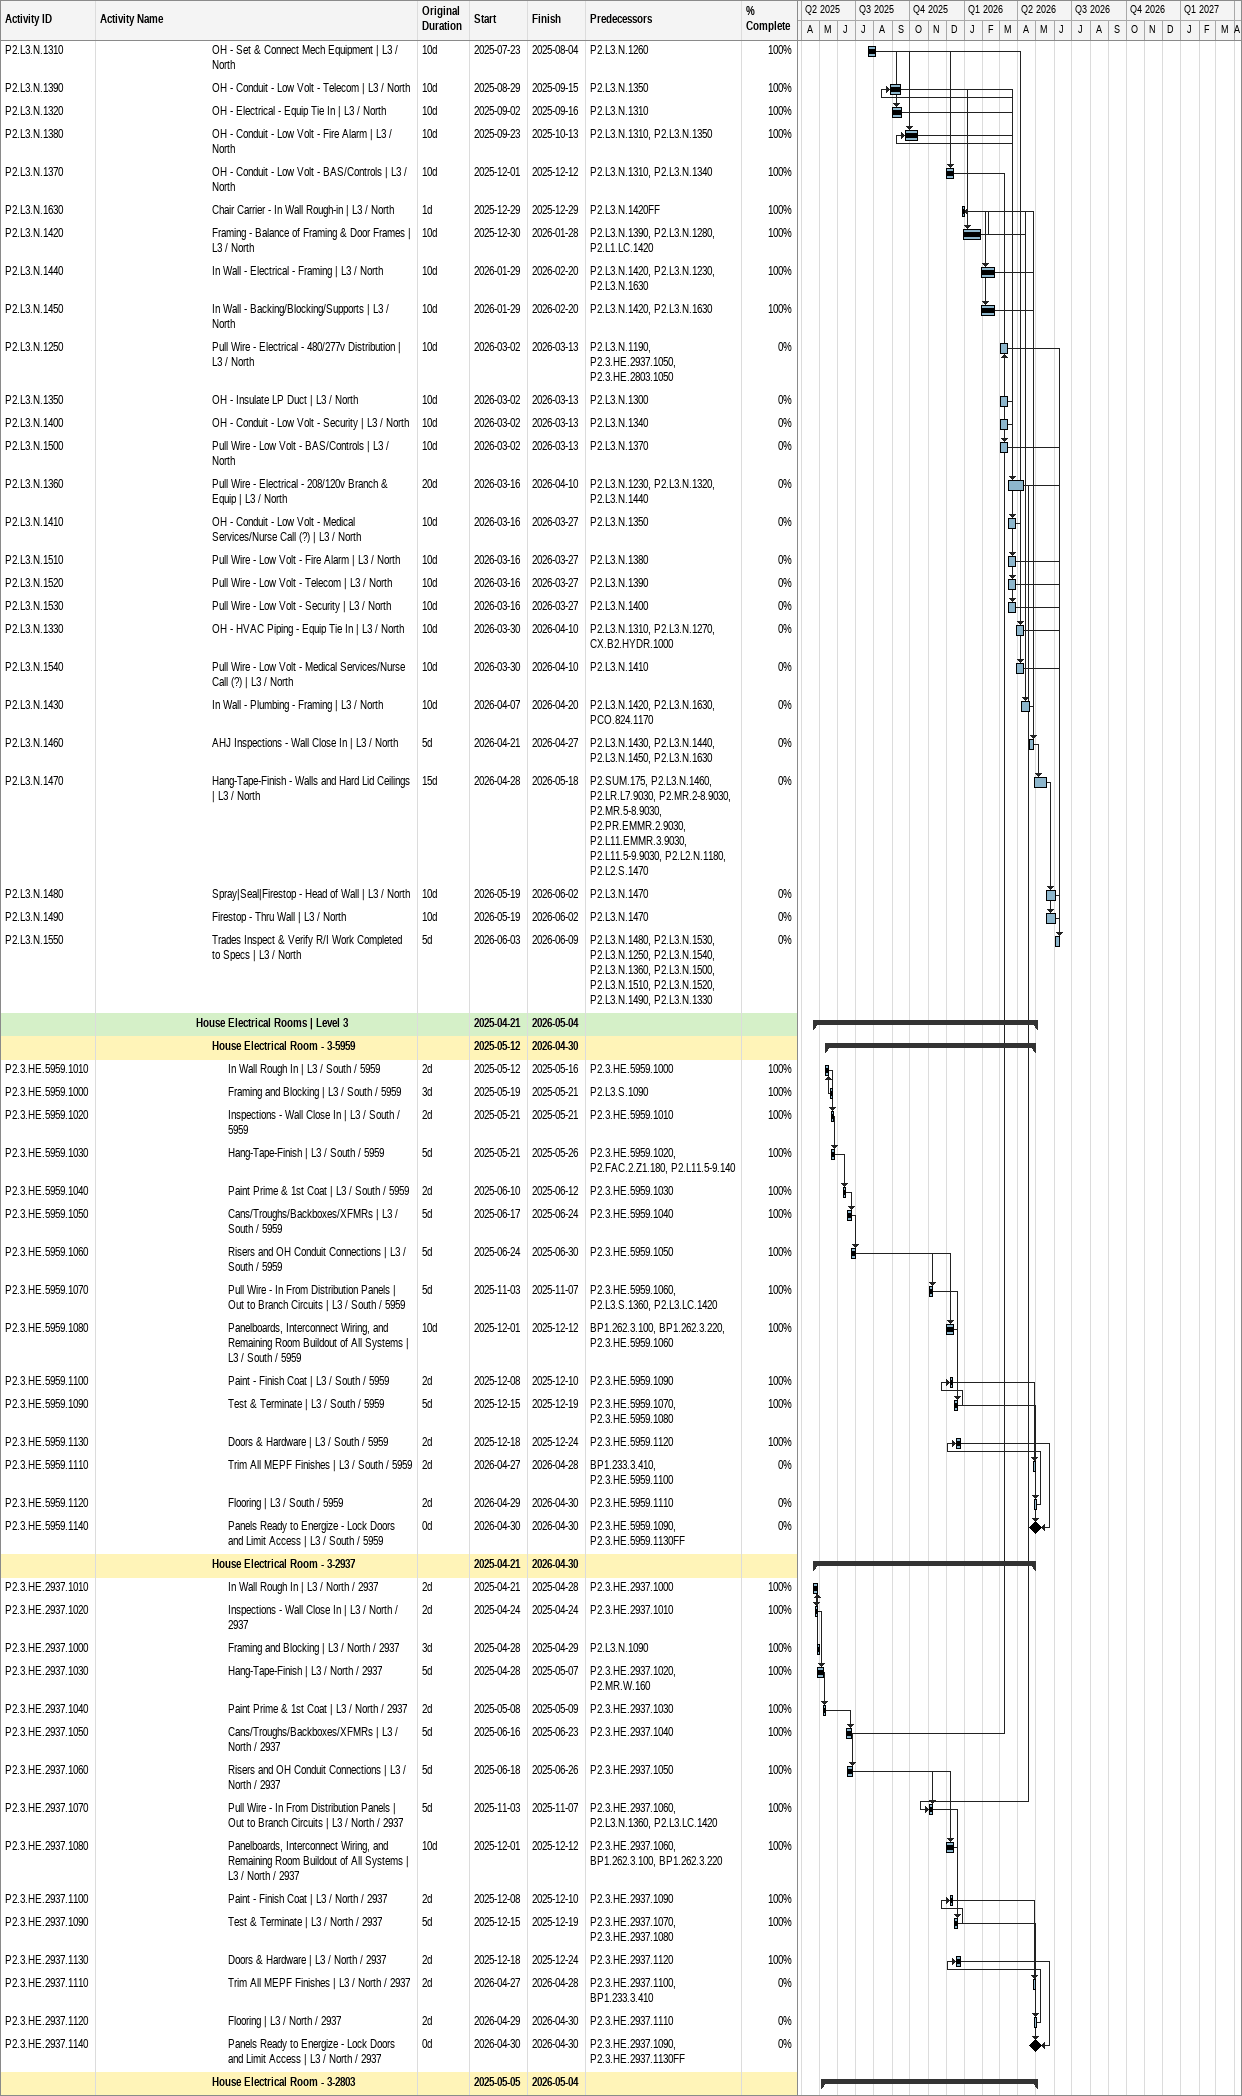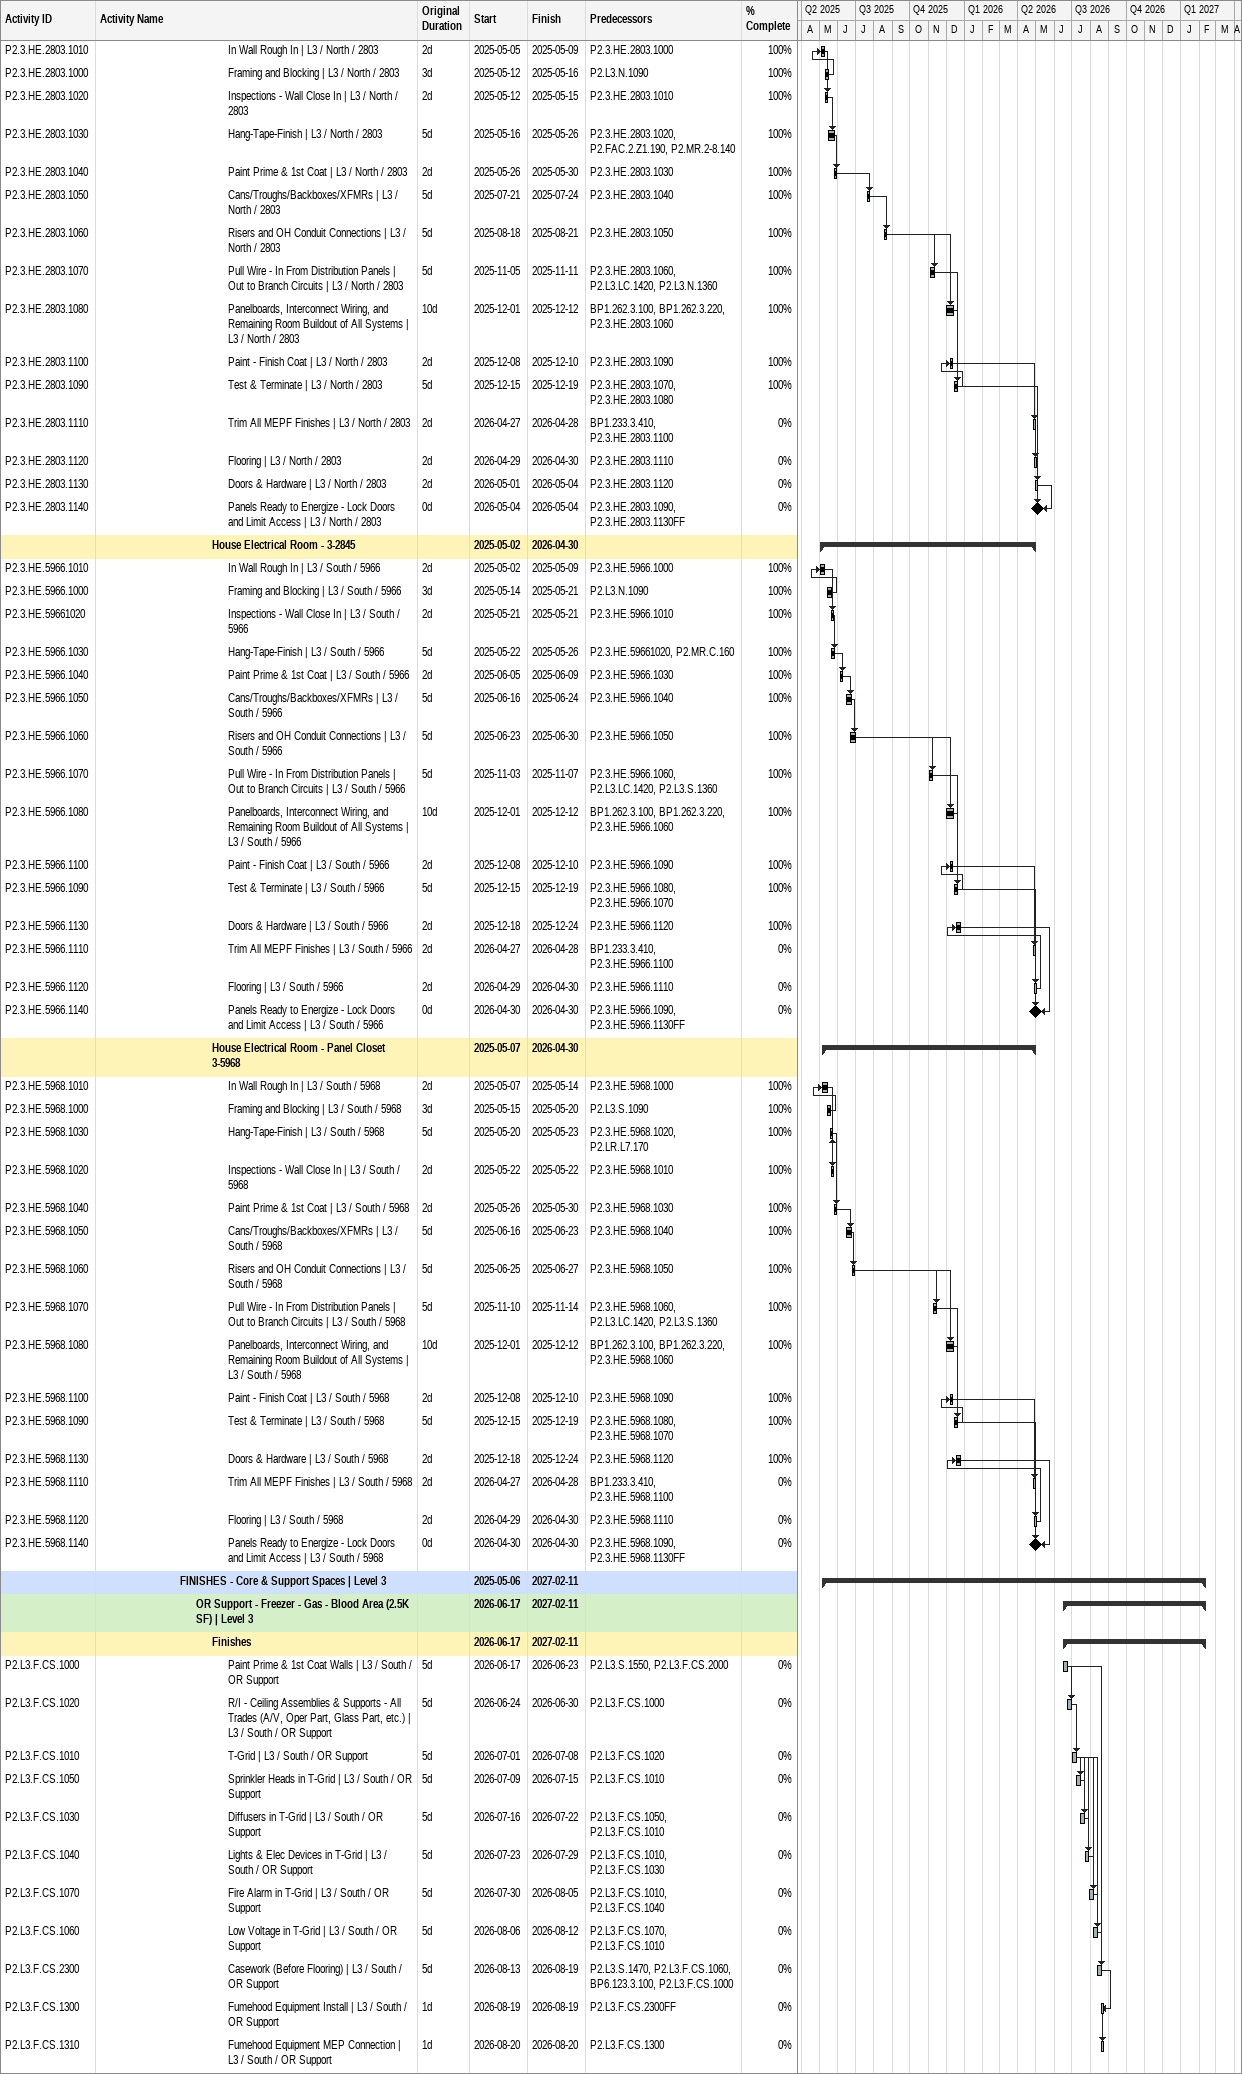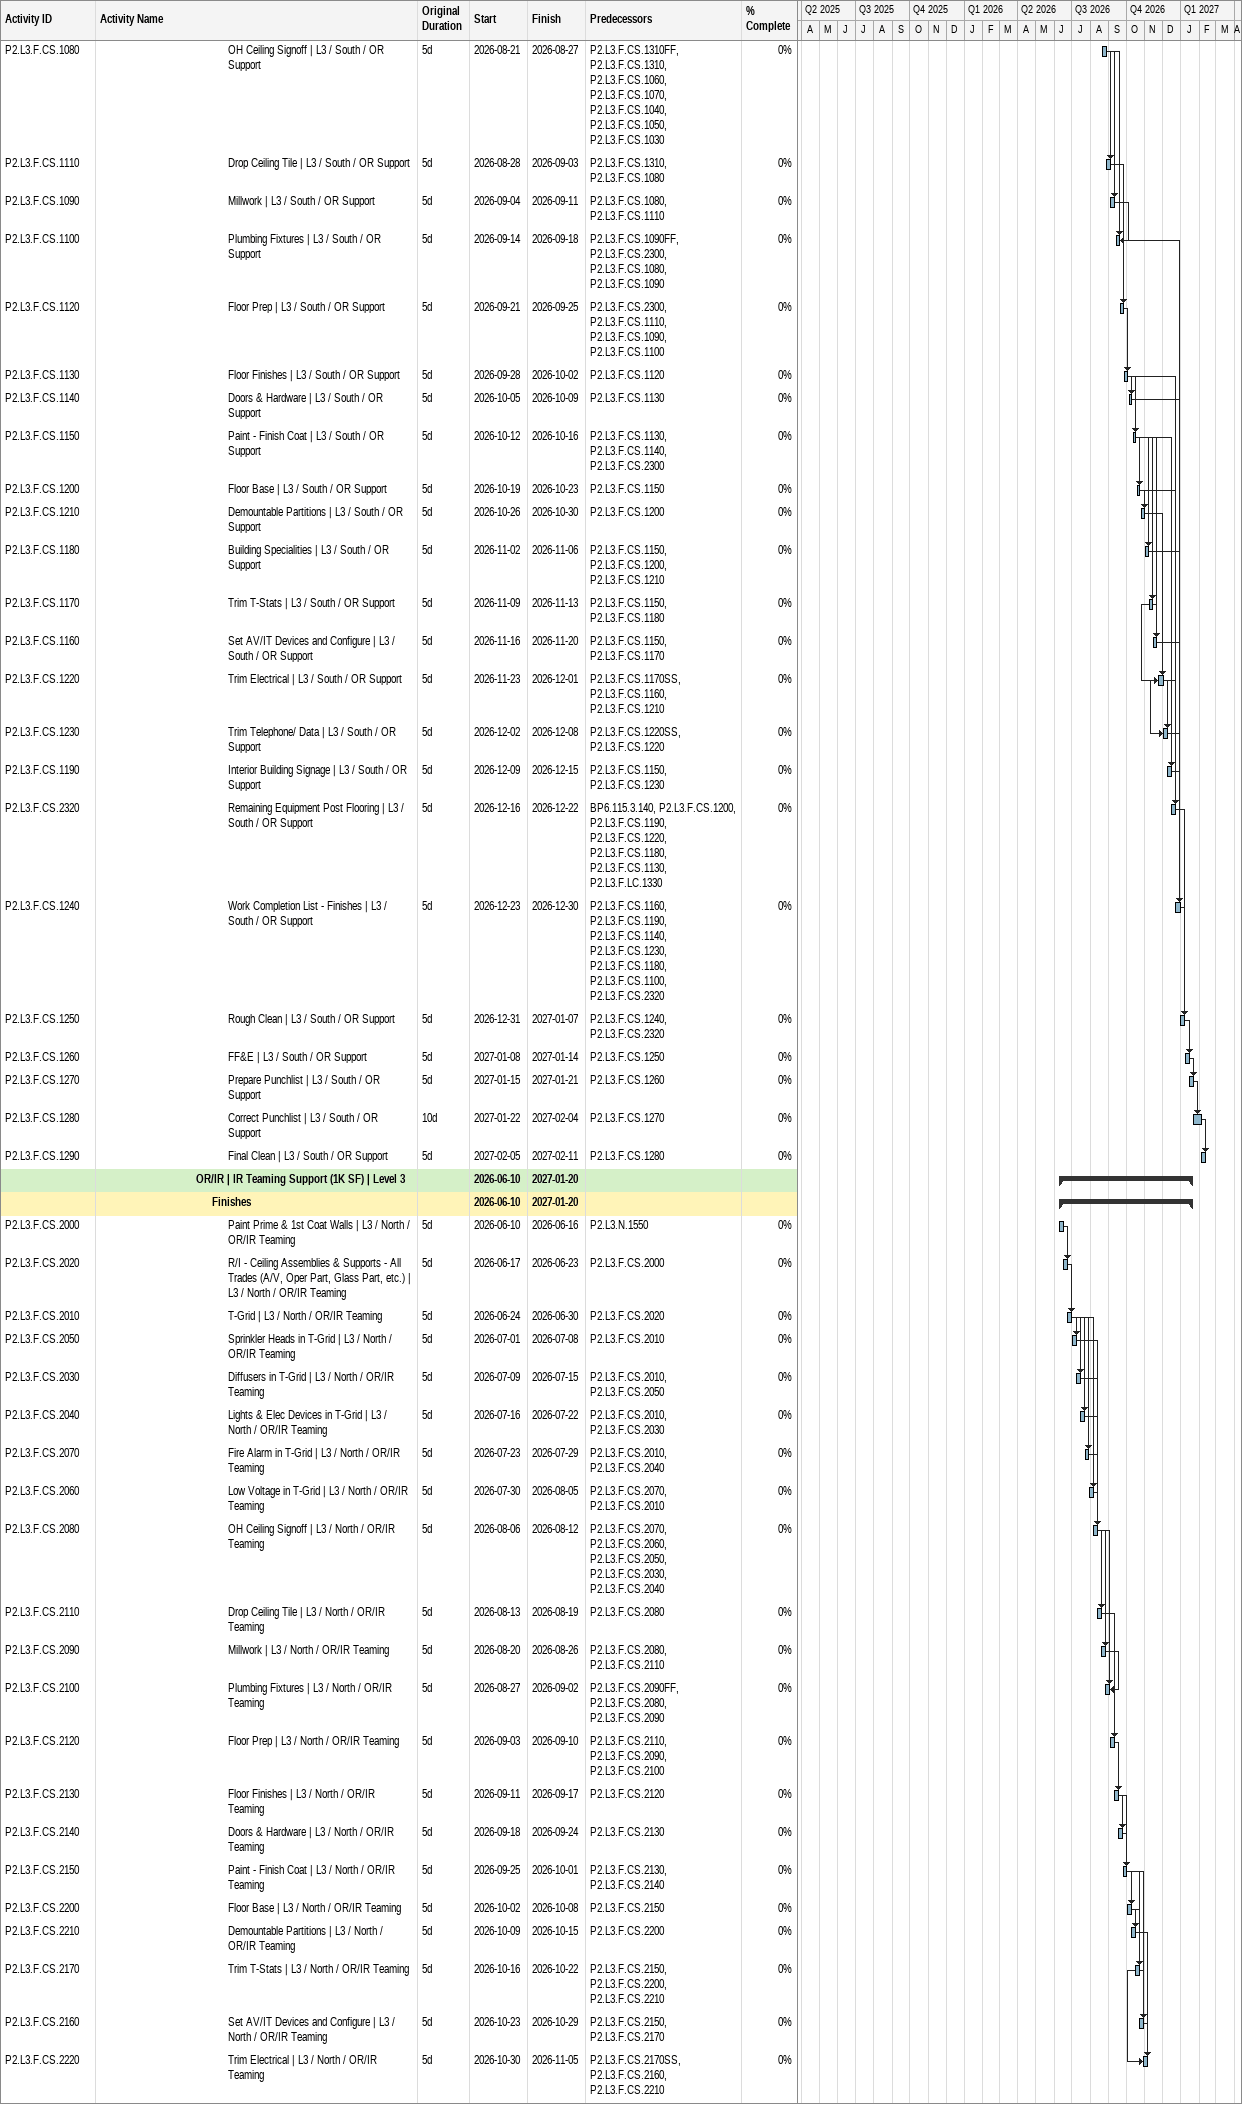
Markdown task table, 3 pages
| ID | Level | Task | Original duration | Start | Finish | Predecessors | % complete |
|---|---|---|---|---|---|---|---|
| P2.L3.N.1310 | 8 | OH - Set & Connect Mech Equipment \| L3 / North | 10d | 2025-07-23 | 2025-08-04 | P2.L3.N.1260 | 100 |
| P2.L3.N.1390 | 8 | OH - Conduit - Low Volt - Telecom \| L3 / North | 10d | 2025-08-29 | 2025-09-15 | P2.L3.N.1350 | 100 |
| P2.L3.N.1320 | 8 | OH - Electrical - Equip Tie In \| L3 / North | 10d | 2025-09-02 | 2025-09-16 | P2.L3.N.1310 | 100 |
| P2.L3.N.1380 | 8 | OH - Conduit - Low Volt - Fire Alarm \| L3 / North | 10d | 2025-09-23 | 2025-10-13 | P2.L3.N.1310, P2.L3.N.1350 | 100 |
| P2.L3.N.1370 | 8 | OH - Conduit - Low Volt - BAS/Controls \| L3 / North | 10d | 2025-12-01 | 2025-12-12 | P2.L3.N.1310, P2.L3.N.1340 | 100 |
| P2.L3.N.1630 | 8 | Chair Carrier - In Wall Rough-in \| L3 / North | 1d | 2025-12-29 | 2025-12-29 | P2.L3.N.1420FF | 100 |
| P2.L3.N.1420 | 8 | Framing - Balance of Framing & Door Frames \| L3 / North | 10d | 2025-12-30 | 2026-01-28 | P2.L3.N.1390, P2.L3.N.1280, P2.L1.LC.1420 | 100 |
| P2.L3.N.1440 | 8 | In Wall - Electrical - Framing \| L3 / North | 10d | 2026-01-29 | 2026-02-20 | P2.L3.N.1420, P2.L3.N.1230, P2.L3.N.1630 | 100 |
| P2.L3.N.1450 | 8 | In Wall - Backing/Blocking/Supports \| L3 / North | 10d | 2026-01-29 | 2026-02-20 | P2.L3.N.1420, P2.L3.N.1630 | 100 |
| P2.L3.N.1250 | 8 | Pull Wire - Electrical - 480/277v Distribution \| L3 / North | 10d | 2026-03-02 | 2026-03-13 | P2.L3.N.1190, P2.3.HE.2937.1050, P2.3.HE.2803.1050 | 0 |
| P2.L3.N.1350 | 8 | OH - Insulate LP Duct \| L3 / North | 10d | 2026-03-02 | 2026-03-13 | P2.L3.N.1300 | 0 |
| P2.L3.N.1400 | 8 | OH - Conduit - Low Volt - Security \| L3 / North | 10d | 2026-03-02 | 2026-03-13 | P2.L3.N.1340 | 0 |
| P2.L3.N.1500 | 8 | Pull Wire - Low Volt - BAS/Controls \| L3 / North | 10d | 2026-03-02 | 2026-03-13 | P2.L3.N.1370 | 0 |
| P2.L3.N.1360 | 8 | Pull Wire - Electrical - 208/120v Branch & Equip \| L3 / North | 20d | 2026-03-16 | 2026-04-10 | P2.L3.N.1230, P2.L3.N.1320, P2.L3.N.1440 | 0 |
| P2.L3.N.1410 | 8 | OH - Conduit - Low Volt - Medical Services/Nurse Call (?) \| L3 / North | 10d | 2026-03-16 | 2026-03-27 | P2.L3.N.1350 | 0 |
| P2.L3.N.1510 | 8 | Pull Wire - Low Volt - Fire Alarm \| L3 / North | 10d | 2026-03-16 | 2026-03-27 | P2.L3.N.1380 | 0 |
| P2.L3.N.1520 | 8 | Pull Wire - Low Volt - Telecom \| L3 / North | 10d | 2026-03-16 | 2026-03-27 | P2.L3.N.1390 | 0 |
| P2.L3.N.1530 | 8 | Pull Wire - Low Volt - Security \| L3 / North | 10d | 2026-03-16 | 2026-03-27 | P2.L3.N.1400 | 0 |
| P2.L3.N.1330 | 8 | OH - HVAC Piping - Equip Tie In \| L3 / North | 10d | 2026-03-30 | 2026-04-10 | P2.L3.N.1310, P2.L3.N.1270, CX.B2.HYDR.1000 | 0 |
| P2.L3.N.1540 | 8 | Pull Wire - Low Volt - Medical Services/Nurse Call (?) \| L3 / North | 10d | 2026-03-30 | 2026-04-10 | P2.L3.N.1410 | 0 |
| P2.L3.N.1430 | 8 | In Wall - Plumbing - Framing \| L3 / North | 10d | 2026-04-07 | 2026-04-20 | P2.L3.N.1420, P2.L3.N.1630, PCO.824.1170 | 0 |
| P2.L3.N.1460 | 8 | AHJ Inspections - Wall Close In \| L3 / North | 5d | 2026-04-21 | 2026-04-27 | P2.L3.N.1430, P2.L3.N.1440, P2.L3.N.1450, P2.L3.N.1630 | 0 |
| P2.L3.N.1470 | 8 | Hang-Tape-Finish - Walls and Hard Lid Ceilings \| L3 / North | 15d | 2026-04-28 | 2026-05-18 | P2.SUM.175, P2.L3.N.1460, P2.LR.L7.9030, P2.MR.2-8.9030, P2.MR.5-8.9030, P2.PR.EMMR.2.9030, P2.L11.EMMR.3.9030, P2.L11.5-9.9030, P2.L2.N.1180, P2.L2.S.1470 | 0 |
| P2.L3.N.1480 | 8 | Spray\|Seal\|Firestop - Head of Wall \| L3 / North | 10d | 2026-05-19 | 2026-06-02 | P2.L3.N.1470 | 0 |
| P2.L3.N.1490 | 8 | Firestop - Thru Wall \| L3 / North | 10d | 2026-05-19 | 2026-06-02 | P2.L3.N.1470 | 0 |
| P2.L3.N.1550 | 8 | Trades Inspect & Verify R/I Work Completed to Specs \| L3 / North | 5d | 2026-06-03 | 2026-06-09 | P2.L3.N.1480, P2.L3.N.1530, P2.L3.N.1250, P2.L3.N.1540, P2.L3.N.1360, P2.L3.N.1500, P2.L3.N.1510, P2.L3.N.1520, P2.L3.N.1490, P2.L3.N.1330 | 0 |
|  | 7 | **House Electrical Rooms \| Level 3** |  | 2025-04-21 | 2026-05-04 |  |  |
|  | 8 | **House Electrical Room - 3-5959** |  | 2025-05-12 | 2026-04-30 |  |  |
| P2.3.HE.5959.1010 | 9 | In Wall Rough In \| L3 / South / 5959 | 2d | 2025-05-12 | 2025-05-16 | P2.3.HE.5959.1000 | 100 |
| P2.3.HE.5959.1000 | 9 | Framing and Blocking \| L3 / South / 5959 | 3d | 2025-05-19 | 2025-05-21 | P2.L3.S.1090 | 100 |
| P2.3.HE.5959.1020 | 9 | Inspections - Wall Close In \| L3 / South / 5959 | 2d | 2025-05-21 | 2025-05-21 | P2.3.HE.5959.1010 | 100 |
| P2.3.HE.5959.1030 | 9 | Hang-Tape-Finish \| L3 / South / 5959 | 5d | 2025-05-21 | 2025-05-26 | P2.3.HE.5959.1020, P2.FAC.2.Z1.180, P2.L11.5-9.140 | 100 |
| P2.3.HE.5959.1040 | 9 | Paint Prime & 1st Coat \| L3 / South / 5959 | 2d | 2025-06-10 | 2025-06-12 | P2.3.HE.5959.1030 | 100 |
| P2.3.HE.5959.1050 | 9 | Cans/Troughs/Backboxes/XFMRs \| L3 / South / 5959 | 5d | 2025-06-17 | 2025-06-24 | P2.3.HE.5959.1040 | 100 |
| P2.3.HE.5959.1060 | 9 | Risers and OH Conduit Connections \| L3 / South / 5959 | 5d | 2025-06-24 | 2025-06-30 | P2.3.HE.5959.1050 | 100 |
| P2.3.HE.5959.1070 | 9 | Pull Wire - In From Distribution Panels \| Out to Branch Circuits \| L3 / South / 5959 | 5d | 2025-11-03 | 2025-11-07 | P2.3.HE.5959.1060, P2.L3.S.1360, P2.L3.LC.1420 | 100 |
| P2.3.HE.5959.1080 | 9 | Panelboards, Interconnect Wiring, and Remaining Room Buildout of All Systems \| L3 / South / 5959 | 10d | 2025-12-01 | 2025-12-12 | BP1.262.3.100, BP1.262.3.220, P2.3.HE.5959.1060 | 100 |
| P2.3.HE.5959.1100 | 9 | Paint - Finish Coat \| L3 / South / 5959 | 2d | 2025-12-08 | 2025-12-10 | P2.3.HE.5959.1090 | 100 |
| P2.3.HE.5959.1090 | 9 | Test & Terminate \| L3 / South / 5959 | 5d | 2025-12-15 | 2025-12-19 | P2.3.HE.5959.1070, P2.3.HE.5959.1080 | 100 |
| P2.3.HE.5959.1130 | 9 | Doors & Hardware \| L3 / South / 5959 | 2d | 2025-12-18 | 2025-12-24 | P2.3.HE.5959.1120 | 100 |
| P2.3.HE.5959.1110 | 9 | Trim All MEPF Finishes \| L3 / South / 5959 | 2d | 2026-04-27 | 2026-04-28 | BP1.233.3.410, P2.3.HE.5959.1100 | 0 |
| P2.3.HE.5959.1120 | 9 | Flooring \| L3 / South / 5959 | 2d | 2026-04-29 | 2026-04-30 | P2.3.HE.5959.1110 | 0 |
| P2.3.HE.5959.1140 | 9 | Panels Ready to Energize - Lock Doors and Limit Access \| L3 / South / 5959 | 0d | 2026-04-30 | 2026-04-30 | P2.3.HE.5959.1090, P2.3.HE.5959.1130FF | 0 |
|  | 8 | **House Electrical Room - 3-2937** |  | 2025-04-21 | 2026-04-30 |  |  |
| P2.3.HE.2937.1010 | 9 | In Wall Rough In \| L3 / North / 2937 | 2d | 2025-04-21 | 2025-04-28 | P2.3.HE.2937.1000 | 100 |
| P2.3.HE.2937.1020 | 9 | Inspections - Wall Close In \| L3 / North / 2937 | 2d | 2025-04-24 | 2025-04-24 | P2.3.HE.2937.1010 | 100 |
| P2.3.HE.2937.1000 | 9 | Framing and Blocking \| L3 / North / 2937 | 3d | 2025-04-28 | 2025-04-29 | P2.L3.N.1090 | 100 |
| P2.3.HE.2937.1030 | 9 | Hang-Tape-Finish \| L3 / North / 2937 | 5d | 2025-04-28 | 2025-05-07 | P2.3.HE.2937.1020, P2.MR.W.160 | 100 |
| P2.3.HE.2937.1040 | 9 | Paint Prime & 1st Coat \| L3 / North / 2937 | 2d | 2025-05-08 | 2025-05-09 | P2.3.HE.2937.1030 | 100 |
| P2.3.HE.2937.1050 | 9 | Cans/Troughs/Backboxes/XFMRs \| L3 / North / 2937 | 5d | 2025-06-16 | 2025-06-23 | P2.3.HE.2937.1040 | 100 |
| P2.3.HE.2937.1060 | 9 | Risers and OH Conduit Connections \| L3 / North / 2937 | 5d | 2025-06-18 | 2025-06-26 | P2.3.HE.2937.1050 | 100 |
| P2.3.HE.2937.1070 | 9 | Pull Wire - In From Distribution Panels \| Out to Branch Circuits \| L3 / North / 2937 | 5d | 2025-11-03 | 2025-11-07 | P2.3.HE.2937.1060, P2.L3.N.1360, P2.L3.LC.1420 | 100 |
| P2.3.HE.2937.1080 | 9 | Panelboards, Interconnect Wiring, and Remaining Room Buildout of All Systems \| L3 / North / 2937 | 10d | 2025-12-01 | 2025-12-12 | P2.3.HE.2937.1060, BP1.262.3.100, BP1.262.3.220 | 100 |
| P2.3.HE.2937.1100 | 9 | Paint - Finish Coat \| L3 / North / 2937 | 2d | 2025-12-08 | 2025-12-10 | P2.3.HE.2937.1090 | 100 |
| P2.3.HE.2937.1090 | 9 | Test & Terminate \| L3 / North / 2937 | 5d | 2025-12-15 | 2025-12-19 | P2.3.HE.2937.1070, P2.3.HE.2937.1080 | 100 |
| P2.3.HE.2937.1130 | 9 | Doors & Hardware \| L3 / North / 2937 | 2d | 2025-12-18 | 2025-12-24 | P2.3.HE.2937.1120 | 100 |
| P2.3.HE.2937.1110 | 9 | Trim All MEPF Finishes \| L3 / North / 2937 | 2d | 2026-04-27 | 2026-04-28 | P2.3.HE.2937.1100, BP1.233.3.410 | 0 |
| P2.3.HE.2937.1120 | 9 | Flooring \| L3 / North / 2937 | 2d | 2026-04-29 | 2026-04-30 | P2.3.HE.2937.1110 | 0 |
| P2.3.HE.2937.1140 | 9 | Panels Ready to Energize - Lock Doors and Limit Access \| L3 / North / 2937 | 0d | 2026-04-30 | 2026-04-30 | P2.3.HE.2937.1090, P2.3.HE.2937.1130FF | 0 |
|  | 8 | **House Electrical Room - 3-2803** |  | 2025-05-05 | 2026-05-04 |  |  |
| P2.3.HE.2803.1010 | 9 | In Wall Rough In \| L3 / North / 2803 | 2d | 2025-05-05 | 2025-05-09 | P2.3.HE.2803.1000 | 100 |
| P2.3.HE.2803.1000 | 9 | Framing and Blocking \| L3 / North / 2803 | 3d | 2025-05-12 | 2025-05-16 | P2.L3.N.1090 | 100 |
| P2.3.HE.2803.1020 | 9 | Inspections - Wall Close In \| L3 / North / 2803 | 2d | 2025-05-12 | 2025-05-15 | P2.3.HE.2803.1010 | 100 |
| P2.3.HE.2803.1030 | 9 | Hang-Tape-Finish \| L3 / North / 2803 | 5d | 2025-05-16 | 2025-05-26 | P2.3.HE.2803.1020, P2.FAC.2.Z1.190, P2.MR.2-8.140 | 100 |
| P2.3.HE.2803.1040 | 9 | Paint Prime & 1st Coat \| L3 / North / 2803 | 2d | 2025-05-26 | 2025-05-30 | P2.3.HE.2803.1030 | 100 |
| P2.3.HE.2803.1050 | 9 | Cans/Troughs/Backboxes/XFMRs \| L3 / North / 2803 | 5d | 2025-07-21 | 2025-07-24 | P2.3.HE.2803.1040 | 100 |
| P2.3.HE.2803.1060 | 9 | Risers and OH Conduit Connections \| L3 / North / 2803 | 5d | 2025-08-18 | 2025-08-21 | P2.3.HE.2803.1050 | 100 |
| P2.3.HE.2803.1070 | 9 | Pull Wire - In From Distribution Panels \| Out to Branch Circuits \| L3 / North / 2803 | 5d | 2025-11-05 | 2025-11-11 | P2.3.HE.2803.1060, P2.L3.LC.1420, P2.L3.N.1360 | 100 |
| P2.3.HE.2803.1080 | 9 | Panelboards, Interconnect Wiring, and Remaining Room Buildout of All Systems \| L3 / North / 2803 | 10d | 2025-12-01 | 2025-12-12 | BP1.262.3.100, BP1.262.3.220, P2.3.HE.2803.1060 | 100 |
| P2.3.HE.2803.1100 | 9 | Paint - Finish Coat \| L3 / North / 2803 | 2d | 2025-12-08 | 2025-12-10 | P2.3.HE.2803.1090 | 100 |
| P2.3.HE.2803.1090 | 9 | Test & Terminate \| L3 / North / 2803 | 5d | 2025-12-15 | 2025-12-19 | P2.3.HE.2803.1070, P2.3.HE.2803.1080 | 100 |
| P2.3.HE.2803.1110 | 9 | Trim All MEPF Finishes \| L3 / North / 2803 | 2d | 2026-04-27 | 2026-04-28 | BP1.233.3.410, P2.3.HE.2803.1100 | 0 |
| P2.3.HE.2803.1120 | 9 | Flooring \| L3 / North / 2803 | 2d | 2026-04-29 | 2026-04-30 | P2.3.HE.2803.1110 | 0 |
| P2.3.HE.2803.1130 | 9 | Doors & Hardware \| L3 / North / 2803 | 2d | 2026-05-01 | 2026-05-04 | P2.3.HE.2803.1120 | 0 |
| P2.3.HE.2803.1140 | 9 | Panels Ready to Energize - Lock Doors and Limit Access \| L3 / North / 2803 | 0d | 2026-05-04 | 2026-05-04 | P2.3.HE.2803.1090, P2.3.HE.2803.1130FF | 0 |
|  | 8 | **House Electrical Room - 3-2845** |  | 2025-05-02 | 2026-04-30 |  |  |
| P2.3.HE.5966.1010 | 9 | In Wall Rough In \| L3 / South / 5966 | 2d | 2025-05-02 | 2025-05-09 | P2.3.HE.5966.1000 | 100 |
| P2.3.HE.5966.1000 | 9 | Framing and Blocking \| L3 / South / 5966 | 3d | 2025-05-14 | 2025-05-21 | P2.L3.N.1090 | 100 |
| P2.3.HE.59661020 | 9 | Inspections - Wall Close In \| L3 / South / 5966 | 2d | 2025-05-21 | 2025-05-21 | P2.3.HE.5966.1010 | 100 |
| P2.3.HE.5966.1030 | 9 | Hang-Tape-Finish \| L3 / South / 5966 | 5d | 2025-05-22 | 2025-05-26 | P2.3.HE.59661020, P2.MR.C.160 | 100 |
| P2.3.HE.5966.1040 | 9 | Paint Prime & 1st Coat \| L3 / South / 5966 | 2d | 2025-06-05 | 2025-06-09 | P2.3.HE.5966.1030 | 100 |
| P2.3.HE.5966.1050 | 9 | Cans/Troughs/Backboxes/XFMRs \| L3 / South / 5966 | 5d | 2025-06-16 | 2025-06-24 | P2.3.HE.5966.1040 | 100 |
| P2.3.HE.5966.1060 | 9 | Risers and OH Conduit Connections \| L3 / South / 5966 | 5d | 2025-06-23 | 2025-06-30 | P2.3.HE.5966.1050 | 100 |
| P2.3.HE.5966.1070 | 9 | Pull Wire - In From Distribution Panels \| Out to Branch Circuits \| L3 / South / 5966 | 5d | 2025-11-03 | 2025-11-07 | P2.3.HE.5966.1060, P2.L3.LC.1420, P2.L3.S.1360 | 100 |
| P2.3.HE.5966.1080 | 9 | Panelboards, Interconnect Wiring, and Remaining Room Buildout of All Systems \| L3 / South / 5966 | 10d | 2025-12-01 | 2025-12-12 | BP1.262.3.100, BP1.262.3.220, P2.3.HE.5966.1060 | 100 |
| P2.3.HE.5966.1100 | 9 | Paint - Finish Coat \| L3 / South / 5966 | 2d | 2025-12-08 | 2025-12-10 | P2.3.HE.5966.1090 | 100 |
| P2.3.HE.5966.1090 | 9 | Test & Terminate \| L3 / South / 5966 | 5d | 2025-12-15 | 2025-12-19 | P2.3.HE.5966.1080, P2.3.HE.5966.1070 | 100 |
| P2.3.HE.5966.1130 | 9 | Doors & Hardware \| L3 / South / 5966 | 2d | 2025-12-18 | 2025-12-24 | P2.3.HE.5966.1120 | 100 |
| P2.3.HE.5966.1110 | 9 | Trim All MEPF Finishes \| L3 / South / 5966 | 2d | 2026-04-27 | 2026-04-28 | BP1.233.3.410, P2.3.HE.5966.1100 | 0 |
| P2.3.HE.5966.1120 | 9 | Flooring \| L3 / South / 5966 | 2d | 2026-04-29 | 2026-04-30 | P2.3.HE.5966.1110 | 0 |
| P2.3.HE.5966.1140 | 9 | Panels Ready to Energize - Lock Doors and Limit Access \| L3 / South / 5966 | 0d | 2026-04-30 | 2026-04-30 | P2.3.HE.5966.1090, P2.3.HE.5966.1130FF | 0 |
|  | 8 | **House Electrical Room - Panel Closet 3-5968** |  | 2025-05-07 | 2026-04-30 |  |  |
| P2.3.HE.5968.1010 | 9 | In Wall Rough In \| L3 / South / 5968 | 2d | 2025-05-07 | 2025-05-14 | P2.3.HE.5968.1000 | 100 |
| P2.3.HE.5968.1000 | 9 | Framing and Blocking \| L3 / South / 5968 | 3d | 2025-05-15 | 2025-05-20 | P2.L3.S.1090 | 100 |
| P2.3.HE.5968.1030 | 9 | Hang-Tape-Finish \| L3 / South / 5968 | 5d | 2025-05-20 | 2025-05-23 | P2.3.HE.5968.1020, P2.LR.L7.170 | 100 |
| P2.3.HE.5968.1020 | 9 | Inspections - Wall Close In \| L3 / South / 5968 | 2d | 2025-05-22 | 2025-05-22 | P2.3.HE.5968.1010 | 100 |
| P2.3.HE.5968.1040 | 9 | Paint Prime & 1st Coat \| L3 / South / 5968 | 2d | 2025-05-26 | 2025-05-30 | P2.3.HE.5968.1030 | 100 |
| P2.3.HE.5968.1050 | 9 | Cans/Troughs/Backboxes/XFMRs \| L3 / South / 5968 | 5d | 2025-06-16 | 2025-06-23 | P2.3.HE.5968.1040 | 100 |
| P2.3.HE.5968.1060 | 9 | Risers and OH Conduit Connections \| L3 / South / 5968 | 5d | 2025-06-25 | 2025-06-27 | P2.3.HE.5968.1050 | 100 |
| P2.3.HE.5968.1070 | 9 | Pull Wire - In From Distribution Panels \| Out to Branch Circuits \| L3 / South / 5968 | 5d | 2025-11-10 | 2025-11-14 | P2.3.HE.5968.1060, P2.L3.LC.1420, P2.L3.S.1360 | 100 |
| P2.3.HE.5968.1080 | 9 | Panelboards, Interconnect Wiring, and Remaining Room Buildout of All Systems \| L3 / South / 5968 | 10d | 2025-12-01 | 2025-12-12 | BP1.262.3.100, BP1.262.3.220, P2.3.HE.5968.1060 | 100 |
| P2.3.HE.5968.1100 | 9 | Paint - Finish Coat \| L3 / South / 5968 | 2d | 2025-12-08 | 2025-12-10 | P2.3.HE.5968.1090 | 100 |
| P2.3.HE.5968.1090 | 9 | Test & Terminate \| L3 / South / 5968 | 5d | 2025-12-15 | 2025-12-19 | P2.3.HE.5968.1080, P2.3.HE.5968.1070 | 100 |
| P2.3.HE.5968.1130 | 9 | Doors & Hardware \| L3 / South / 5968 | 2d | 2025-12-18 | 2025-12-24 | P2.3.HE.5968.1120 | 100 |
| P2.3.HE.5968.1110 | 9 | Trim All MEPF Finishes \| L3 / South / 5968 | 2d | 2026-04-27 | 2026-04-28 | BP1.233.3.410, P2.3.HE.5968.1100 | 0 |
| P2.3.HE.5968.1120 | 9 | Flooring \| L3 / South / 5968 | 2d | 2026-04-29 | 2026-04-30 | P2.3.HE.5968.1110 | 0 |
| P2.3.HE.5968.1140 | 9 | Panels Ready to Energize - Lock Doors and Limit Access \| L3 / South / 5968 | 0d | 2026-04-30 | 2026-04-30 | P2.3.HE.5968.1090, P2.3.HE.5968.1130FF | 0 |
|  | 6 | **FINISHES - Core & Support Spaces \| Level 3** |  | 2025-05-06 | 2027-02-11 |  |  |
|  | 7 | **OR Support - Freezer - Gas - Blood Area (2.5K SF) \| Level 3** |  | 2026-06-17 | 2027-02-11 |  |  |
|  | 8 | **Finishes** |  | 2026-06-17 | 2027-02-11 |  |  |
| P2.L3.F.CS.1000 | 9 | Paint Prime & 1st Coat Walls \| L3 / South / OR Support | 5d | 2026-06-17 | 2026-06-23 | P2.L3.S.1550, P2.L3.F.CS.2000 | 0 |
| P2.L3.F.CS.1020 | 9 | R/I - Ceiling Assemblies & Supports - All Trades (A/V, Oper Part, Glass Part, etc.) \| L3 / South / OR Support | 5d | 2026-06-24 | 2026-06-30 | P2.L3.F.CS.1000 | 0 |
| P2.L3.F.CS.1010 | 9 | T-Grid \| L3 / South / OR Support | 5d | 2026-07-01 | 2026-07-08 | P2.L3.F.CS.1020 | 0 |
| P2.L3.F.CS.1050 | 9 | Sprinkler Heads in T-Grid \| L3 / South / OR Support | 5d | 2026-07-09 | 2026-07-15 | P2.L3.F.CS.1010 | 0 |
| P2.L3.F.CS.1030 | 9 | Diffusers in T-Grid \| L3 / South / OR Support | 5d | 2026-07-16 | 2026-07-22 | P2.L3.F.CS.1050, P2.L3.F.CS.1010 | 0 |
| P2.L3.F.CS.1040 | 9 | Lights & Elec Devices in T-Grid \| L3 / South / OR Support | 5d | 2026-07-23 | 2026-07-29 | P2.L3.F.CS.1010, P2.L3.F.CS.1030 | 0 |
| P2.L3.F.CS.1070 | 9 | Fire Alarm in T-Grid \| L3 / South / OR Support | 5d | 2026-07-30 | 2026-08-05 | P2.L3.F.CS.1010, P2.L3.F.CS.1040 | 0 |
| P2.L3.F.CS.1060 | 9 | Low Voltage in T-Grid \| L3 / South / OR Support | 5d | 2026-08-06 | 2026-08-12 | P2.L3.F.CS.1070, P2.L3.F.CS.1010 | 0 |
| P2.L3.F.CS.2300 | 9 | Casework (Before Flooring) \| L3 / South / OR Support | 5d | 2026-08-13 | 2026-08-19 | P2.L3.S.1470, P2.L3.F.CS.1060, BP6.123.3.100, P2.L3.F.CS.1000 | 0 |
| P2.L3.F.CS.1300 | 9 | Fumehood Equipment Install \| L3 / South / OR Support | 1d | 2026-08-19 | 2026-08-19 | P2.L3.F.CS.2300FF | 0 |
| P2.L3.F.CS.1310 | 9 | Fumehood Equipment MEP Connection \| L3 / South / OR Support | 1d | 2026-08-20 | 2026-08-20 | P2.L3.F.CS.1300 | 0 |
| P2.L3.F.CS.1080 | 9 | OH Ceiling Signoff \| L3 / South / OR Support | 5d | 2026-08-21 | 2026-08-27 | P2.L3.F.CS.1310FF, P2.L3.F.CS.1310, P2.L3.F.CS.1060, P2.L3.F.CS.1070, P2.L3.F.CS.1040, P2.L3.F.CS.1050, P2.L3.F.CS.1030 | 0 |
| P2.L3.F.CS.1110 | 9 | Drop Ceiling Tile \| L3 / South / OR Support | 5d | 2026-08-28 | 2026-09-03 | P2.L3.F.CS.1310, P2.L3.F.CS.1080 | 0 |
| P2.L3.F.CS.1090 | 9 | Millwork \| L3 / South / OR Support | 5d | 2026-09-04 | 2026-09-11 | P2.L3.F.CS.1080, P2.L3.F.CS.1110 | 0 |
| P2.L3.F.CS.1100 | 9 | Plumbing Fixtures \| L3 / South / OR Support | 5d | 2026-09-14 | 2026-09-18 | P2.L3.F.CS.1090FF, P2.L3.F.CS.2300, P2.L3.F.CS.1080, P2.L3.F.CS.1090 | 0 |
| P2.L3.F.CS.1120 | 9 | Floor Prep \| L3 / South / OR Support | 5d | 2026-09-21 | 2026-09-25 | P2.L3.F.CS.2300, P2.L3.F.CS.1110, P2.L3.F.CS.1090, P2.L3.F.CS.1100 | 0 |
| P2.L3.F.CS.1130 | 9 | Floor Finishes \| L3 / South / OR Support | 5d | 2026-09-28 | 2026-10-02 | P2.L3.F.CS.1120 | 0 |
| P2.L3.F.CS.1140 | 9 | Doors & Hardware \| L3 / South / OR Support | 5d | 2026-10-05 | 2026-10-09 | P2.L3.F.CS.1130 | 0 |
| P2.L3.F.CS.1150 | 9 | Paint - Finish Coat \| L3 / South / OR Support | 5d | 2026-10-12 | 2026-10-16 | P2.L3.F.CS.1130, P2.L3.F.CS.1140, P2.L3.F.CS.2300 | 0 |
| P2.L3.F.CS.1200 | 9 | Floor Base \| L3 / South / OR Support | 5d | 2026-10-19 | 2026-10-23 | P2.L3.F.CS.1150 | 0 |
| P2.L3.F.CS.1210 | 9 | Demountable Partitions \| L3 / South / OR Support | 5d | 2026-10-26 | 2026-10-30 | P2.L3.F.CS.1200 | 0 |
| P2.L3.F.CS.1180 | 9 | Building Specialities \| L3 / South / OR Support | 5d | 2026-11-02 | 2026-11-06 | P2.L3.F.CS.1150, P2.L3.F.CS.1200, P2.L3.F.CS.1210 | 0 |
| P2.L3.F.CS.1170 | 9 | Trim T-Stats \| L3 / South / OR Support | 5d | 2026-11-09 | 2026-11-13 | P2.L3.F.CS.1150, P2.L3.F.CS.1180 | 0 |
| P2.L3.F.CS.1160 | 9 | Set AV/IT Devices and Configure \| L3 / South / OR Support | 5d | 2026-11-16 | 2026-11-20 | P2.L3.F.CS.1150, P2.L3.F.CS.1170 | 0 |
| P2.L3.F.CS.1220 | 9 | Trim Electrical \| L3 / South / OR Support | 5d | 2026-11-23 | 2026-12-01 | P2.L3.F.CS.1170SS, P2.L3.F.CS.1160, P2.L3.F.CS.1210 | 0 |
| P2.L3.F.CS.1230 | 9 | Trim Telephone/ Data \| L3 / South / OR Support | 5d | 2026-12-02 | 2026-12-08 | P2.L3.F.CS.1220SS, P2.L3.F.CS.1220 | 0 |
| P2.L3.F.CS.1190 | 9 | Interior Building Signage \| L3 / South / OR Support | 5d | 2026-12-09 | 2026-12-15 | P2.L3.F.CS.1150, P2.L3.F.CS.1230 | 0 |
| P2.L3.F.CS.2320 | 9 | Remaining Equipment Post Flooring \| L3 / South / OR Support | 5d | 2026-12-16 | 2026-12-22 | BP6.115.3.140, P2.L3.F.CS.1200, P2.L3.F.CS.1190, P2.L3.F.CS.1220, P2.L3.F.CS.1180, P2.L3.F.CS.1130, P2.L3.F.LC.1330 | 0 |
| P2.L3.F.CS.1240 | 9 | Work Completion List - Finishes \| L3 / South / OR Support | 5d | 2026-12-23 | 2026-12-30 | P2.L3.F.CS.1160, P2.L3.F.CS.1190, P2.L3.F.CS.1140, P2.L3.F.CS.1230, P2.L3.F.CS.1180, P2.L3.F.CS.1100, P2.L3.F.CS.2320 | 0 |
| P2.L3.F.CS.1250 | 9 | Rough Clean \| L3 / South / OR Support | 5d | 2026-12-31 | 2027-01-07 | P2.L3.F.CS.1240, P2.L3.F.CS.2320 | 0 |
| P2.L3.F.CS.1260 | 9 | FF&E \| L3 / South / OR Support | 5d | 2027-01-08 | 2027-01-14 | P2.L3.F.CS.1250 | 0 |
| P2.L3.F.CS.1270 | 9 | Prepare Punchlist \| L3 / South / OR Support | 5d | 2027-01-15 | 2027-01-21 | P2.L3.F.CS.1260 | 0 |
| P2.L3.F.CS.1280 | 9 | Correct Punchlist \| L3 / South / OR Support | 10d | 2027-01-22 | 2027-02-04 | P2.L3.F.CS.1270 | 0 |
| P2.L3.F.CS.1290 | 9 | Final Clean \| L3 / South / OR Support | 5d | 2027-02-05 | 2027-02-11 | P2.L3.F.CS.1280 | 0 |
|  | 7 | **OR/IR \| IR Teaming Support (1K SF) \| Level 3** |  | 2026-06-10 | 2027-01-20 |  |  |
|  | 8 | **Finishes** |  | 2026-06-10 | 2027-01-20 |  |  |
| P2.L3.F.CS.2000 | 9 | Paint Prime & 1st Coat Walls \| L3 / North / OR/IR Teaming | 5d | 2026-06-10 | 2026-06-16 | P2.L3.N.1550 | 0 |
| P2.L3.F.CS.2020 | 9 | R/I - Ceiling Assemblies & Supports - All Trades (A/V, Oper Part, Glass Part, etc.) \| L3 / North / OR/IR Teaming | 5d | 2026-06-17 | 2026-06-23 | P2.L3.F.CS.2000 | 0 |
| P2.L3.F.CS.2010 | 9 | T-Grid \| L3 / North / OR/IR Teaming | 5d | 2026-06-24 | 2026-06-30 | P2.L3.F.CS.2020 | 0 |
| P2.L3.F.CS.2050 | 9 | Sprinkler Heads in T-Grid \| L3 / North / OR/IR Teaming | 5d | 2026-07-01 | 2026-07-08 | P2.L3.F.CS.2010 | 0 |
| P2.L3.F.CS.2030 | 9 | Diffusers in T-Grid \| L3 / North / OR/IR Teaming | 5d | 2026-07-09 | 2026-07-15 | P2.L3.F.CS.2010, P2.L3.F.CS.2050 | 0 |
| P2.L3.F.CS.2040 | 9 | Lights & Elec Devices in T-Grid \| L3 / North / OR/IR Teaming | 5d | 2026-07-16 | 2026-07-22 | P2.L3.F.CS.2010, P2.L3.F.CS.2030 | 0 |
| P2.L3.F.CS.2070 | 9 | Fire Alarm in T-Grid \| L3 / North / OR/IR Teaming | 5d | 2026-07-23 | 2026-07-29 | P2.L3.F.CS.2010, P2.L3.F.CS.2040 | 0 |
| P2.L3.F.CS.2060 | 9 | Low Voltage in T-Grid \| L3 / North / OR/IR Teaming | 5d | 2026-07-30 | 2026-08-05 | P2.L3.F.CS.2070, P2.L3.F.CS.2010 | 0 |
| P2.L3.F.CS.2080 | 9 | OH Ceiling Signoff \| L3 / North / OR/IR Teaming | 5d | 2026-08-06 | 2026-08-12 | P2.L3.F.CS.2070, P2.L3.F.CS.2060, P2.L3.F.CS.2050, P2.L3.F.CS.2030, P2.L3.F.CS.2040 | 0 |
| P2.L3.F.CS.2110 | 9 | Drop Ceiling Tile \| L3 / North / OR/IR Teaming | 5d | 2026-08-13 | 2026-08-19 | P2.L3.F.CS.2080 | 0 |
| P2.L3.F.CS.2090 | 9 | Millwork \| L3 / North / OR/IR Teaming | 5d | 2026-08-20 | 2026-08-26 | P2.L3.F.CS.2080, P2.L3.F.CS.2110 | 0 |
| P2.L3.F.CS.2100 | 9 | Plumbing Fixtures \| L3 / North / OR/IR Teaming | 5d | 2026-08-27 | 2026-09-02 | P2.L3.F.CS.2090FF, P2.L3.F.CS.2080, P2.L3.F.CS.2090 | 0 |
| P2.L3.F.CS.2120 | 9 | Floor Prep \| L3 / North / OR/IR Teaming | 5d | 2026-09-03 | 2026-09-10 | P2.L3.F.CS.2110, P2.L3.F.CS.2090, P2.L3.F.CS.2100 | 0 |
| P2.L3.F.CS.2130 | 9 | Floor Finishes \| L3 / North / OR/IR Teaming | 5d | 2026-09-11 | 2026-09-17 | P2.L3.F.CS.2120 | 0 |
| P2.L3.F.CS.2140 | 9 | Doors & Hardware \| L3 / North / OR/IR Teaming | 5d | 2026-09-18 | 2026-09-24 | P2.L3.F.CS.2130 | 0 |
| P2.L3.F.CS.2150 | 9 | Paint - Finish Coat \| L3 / North / OR/IR Teaming | 5d | 2026-09-25 | 2026-10-01 | P2.L3.F.CS.2130, P2.L3.F.CS.2140 | 0 |
| P2.L3.F.CS.2200 | 9 | Floor Base \| L3 / North / OR/IR Teaming | 5d | 2026-10-02 | 2026-10-08 | P2.L3.F.CS.2150 | 0 |
| P2.L3.F.CS.2210 | 9 | Demountable Partitions \| L3 / North / OR/IR Teaming | 5d | 2026-10-09 | 2026-10-15 | P2.L3.F.CS.2200 | 0 |
| P2.L3.F.CS.2170 | 9 | Trim T-Stats \| L3 / North / OR/IR Teaming | 5d | 2026-10-16 | 2026-10-22 | P2.L3.F.CS.2150, P2.L3.F.CS.2200, P2.L3.F.CS.2210 | 0 |
| P2.L3.F.CS.2160 | 9 | Set AV/IT Devices and Configure \| L3 / North / OR/IR Teaming | 5d | 2026-10-23 | 2026-10-29 | P2.L3.F.CS.2150, P2.L3.F.CS.2170 | 0 |
| P2.L3.F.CS.2220 | 9 | Trim Electrical \| L3 / North / OR/IR Teaming | 5d | 2026-10-30 | 2026-11-05 | P2.L3.F.CS.2170SS, P2.L3.F.CS.2160, P2.L3.F.CS.2210 | 0 |
